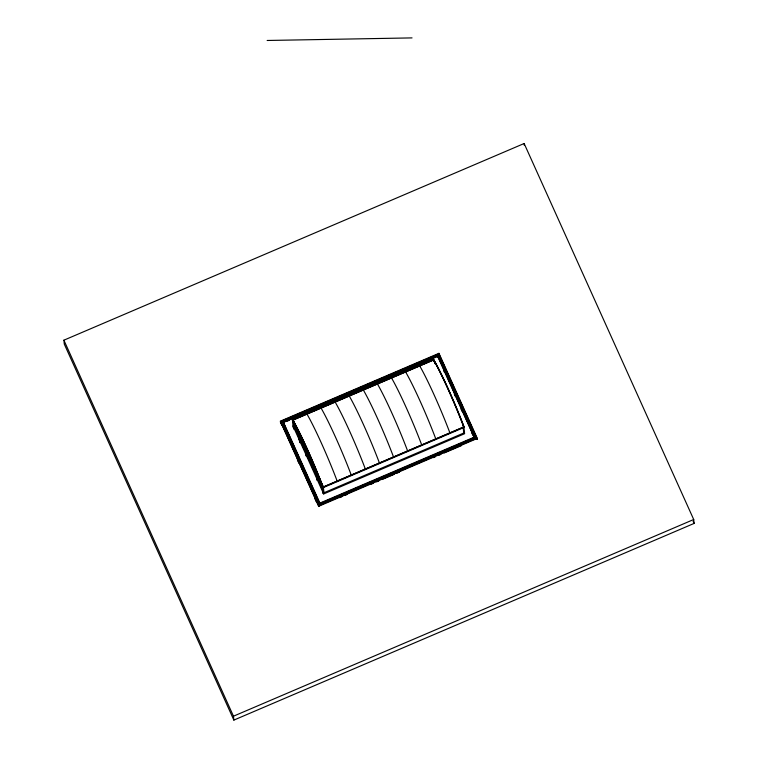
<?xml version="1.0" encoding="UTF-8"?>
<svg xmlns="http://www.w3.org/2000/svg" width="758" height="758" viewBox="0 0 758 758"><rect width="100%" height="100%" fill="white"/><g stroke="black" fill="none" stroke-linecap="round" stroke-linejoin="round"><path stroke-width="1.14" d="M63.89 340.19L524.138 143.508L693.712 519.505L694.11 523.418L233.862 720.1L64.288 344.104L63.89 340.19L233.473 716.196L233.862 720.1M438.948 353.323L280.28 421.211L318.654 506.306L477.322 438.418L438.948 353.323L439.053 354.374M280.972 422.329L280.877 421.353L438.702 353.91L476.82 439.166M280.375 422.187L439.043 354.299M438.702 353.91L438.797 354.763L280.962 422.215L318.976 506.496M282.895 422.111L437.906 355.872L474.697 437.432L474.783 438.285L319.772 504.534L282.895 422.111L319.772 504.534M283.511 422.414L437.669 356.459L474.101 437.281M287.32 421.116L289.49 420.197M292.74 418.804L294.909 417.876M298.159 416.483L300.329 415.564M324.178 405.369L326.347 404.44M329.597 403.057L331.767 402.128M335.017 400.736L337.187 399.807M340.437 398.424L344.776 396.567M370.785 385.452L372.955 384.524M376.205 383.131L378.375 382.203M402.223 372.017L404.393 371.088M407.643 369.696L409.813 368.776M413.063 367.384L415.232 366.455M418.482 365.062L430.411 359.974M433.879 360.031A55.448 4.377 66.9 0 1 464.18 427.379L322.974 487.726L292.342 419.79L433.538 359.444L433.974 360.268A55.145 4.349 66.9 0 1 463.015 424.385L464 426.972L323.079 487.195L322.093 484.608A55.145 4.349 66.9 0 0 293.052 420.491L292.607 419.648L323.259 487.602A55.448 4.377 66.9 0 0 292.967 420.254M292.796 420.055L433.718 359.832M323.95 492.766L323.363 486.911L463.157 427.171L463.744 433.026L323.95 492.766L293.791 425.892L293.204 420.027L432.998 360.287M293.014 425.977L323.675 493.941L464.588 433.718L463.972 427.474L462.92 425.342M320.028 504.146L319.923 503.085L474.091 437.205L474.195 438.257L320.028 504.146L283.606 423.315M319.686 503.672L474.697 437.432M476.716 438.19L318.891 505.633L280.877 421.353M339.65 497.655L341.83 496.727M345.098 495.334L347.278 494.405M371.221 484.173L373.4 483.234M376.66 481.842L378.839 480.913M382.108 479.52L394.075 474.404M396.254 473.466L399.523 472.073M433.263 457.652L435.443 456.723M438.711 455.331L440.881 454.393M444.15 453L461.565 445.562M233.473 716.196L693.712 519.505M267.138 40.477L412.039 37.9M433.254 359.567L433.604 360.145A55.448 4.377 66.9 0 1 463.896 427.503M419.43 365.441L419.79 366.048A55.448 4.377 66.9 0 1 450.091 433.405M405.341 371.467L405.701 372.074A55.448 4.377 66.9 0 1 435.992 439.422M391.251 377.484L391.611 378.09A55.448 4.377 66.9 0 1 421.903 445.448M377.162 383.51L377.512 384.116A55.448 4.377 66.9 0 1 407.813 451.465M363.063 389.536L363.423 390.143A55.448 4.377 66.9 0 1 393.724 457.491M348.974 395.553L349.334 396.159A55.448 4.377 66.9 0 1 379.625 463.517M334.884 401.579L335.235 402.185A55.448 4.377 66.9 0 1 365.536 469.534M320.786 407.596L321.146 408.202A55.448 4.377 66.9 0 1 351.447 475.56M306.696 413.622L307.056 414.228A55.448 4.377 66.9 0 1 337.348 481.576M292.342 419.79L292.683 420.368A55.448 4.377 66.9 0 1 322.974 487.726M693.134 521.258L694.11 523.418M439.526 355.369L477.426 439.469L477.322 438.418M438.797 354.763L476.801 439.043M474.783 438.285L437.906 355.872M443.591 370.349L444.576 372.585M454.279 394.037L455.255 396.273M461.072 409.112L462.058 411.338M471.76 432.799L472.736 435.026M433.538 359.444L435.48 363.755M462.721 424.148L464.18 427.379M433.311 359.5L435.206 363.878M293.204 420.027L323.363 486.911M319.933 503.16L283.501 422.339L283.615 423.39M280.858 423.182L281.824 425.333M297.373 459.803L298.832 463.119M314.864 498.584L316.313 501.815M524.138 143.508L524.328 145.46M437.669 356.459L437.773 357.511M323.675 493.941L323.05 487.697L292.399 419.724L293.175 427.54M322.756 491.904L322.908 493.467M316.806 478.724L316.958 480.278M305.834 454.383L305.986 455.946M299.884 441.203L300.045 442.767L298.965 439.166M293.933 428.014L294.095 429.578"/></g></svg>
